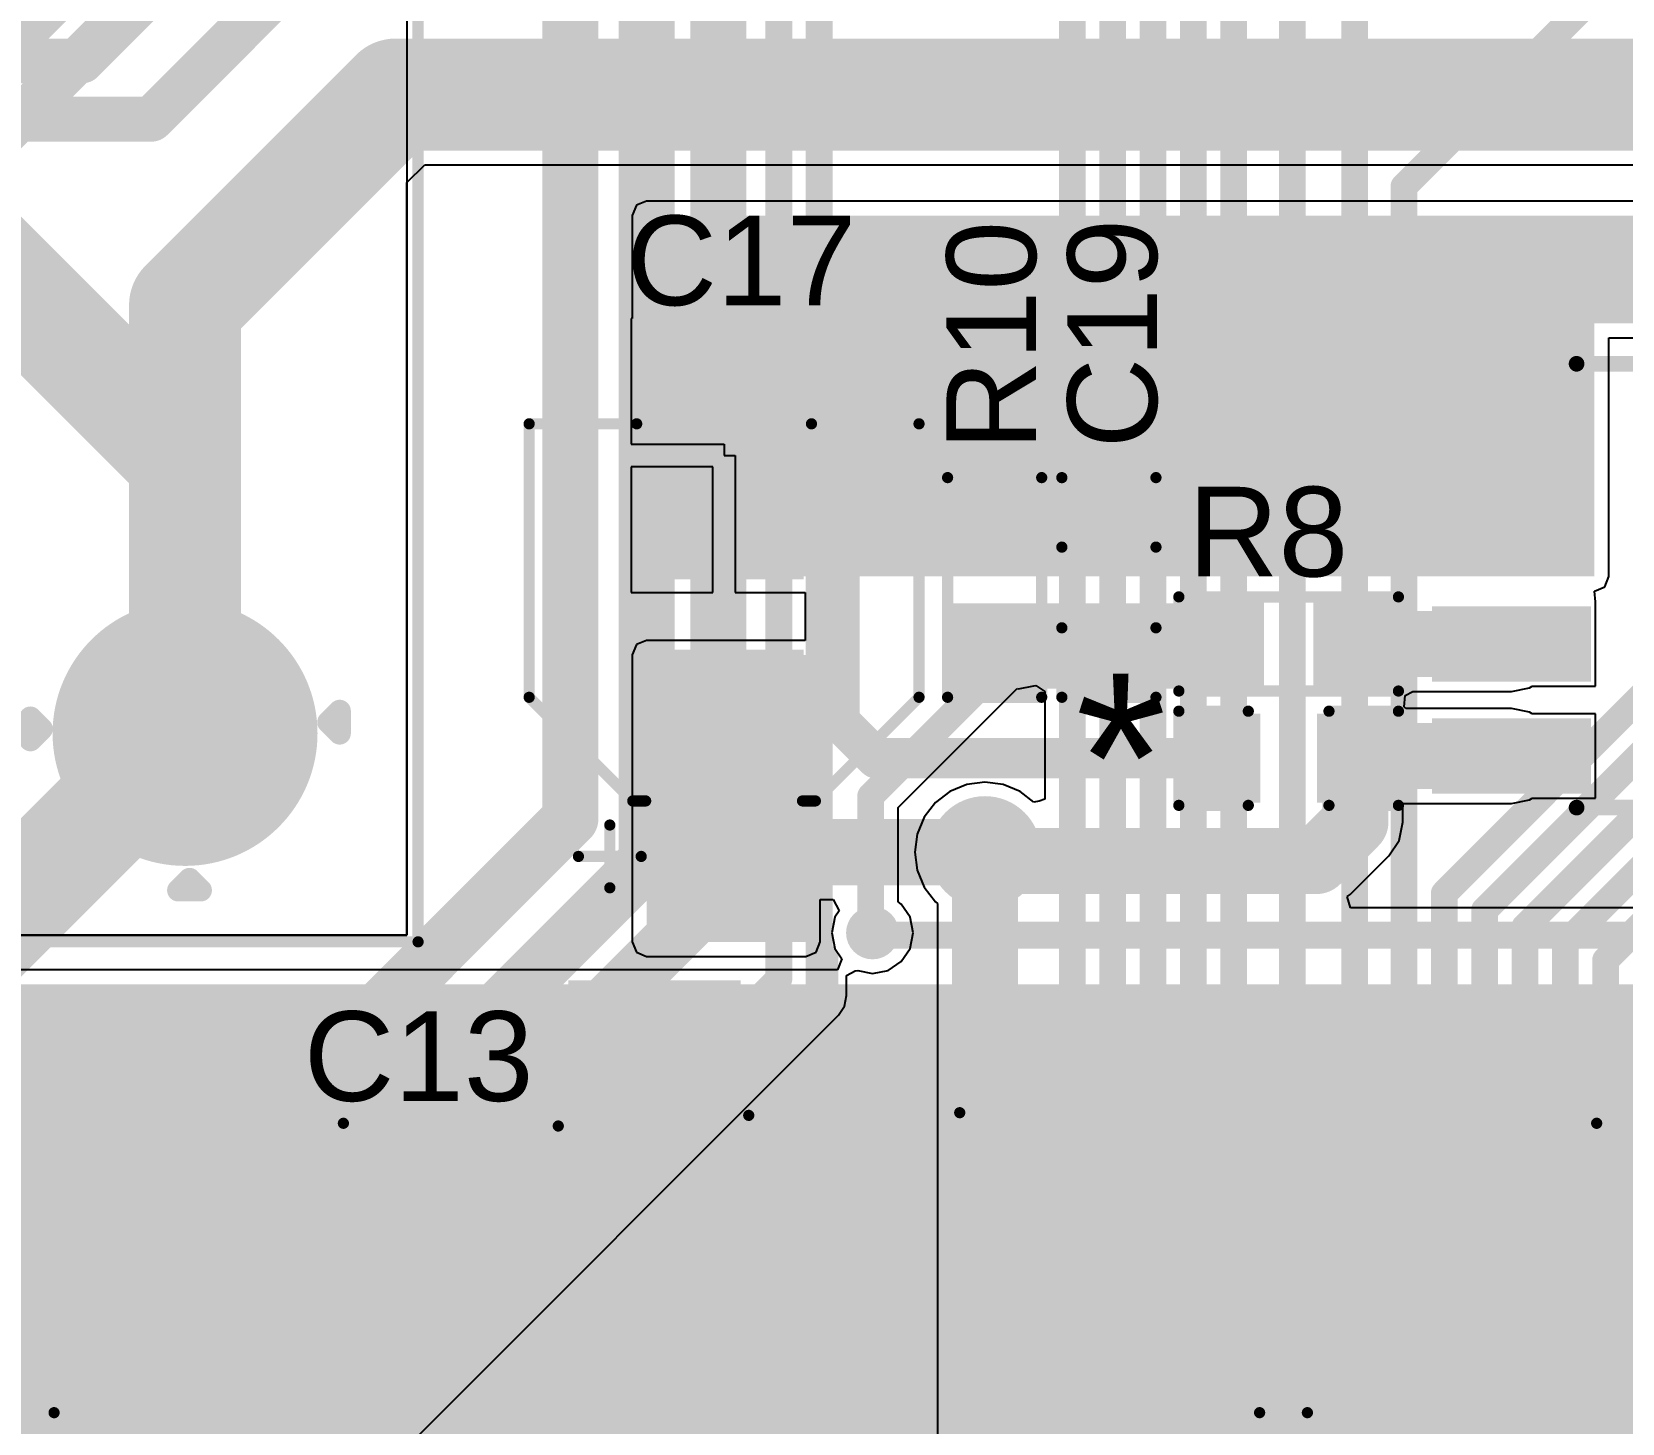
# Model space of a CAD drawing. Header units: millimetres. Extents: x 0 to 214, y 0 to 214.
# Drawn here: x 2.177 to 2.886, y 1.397 to 2.018 of the extents above; entities that cross this region are included whole.
import ezdxf

# ---------------------------------------------------------------- set-up
doc = ezdxf.new("R2010")
doc.units = ezdxf.units.MM
doc.header["$MEASUREMENT"] = 0
for name, color, linetype in [('BottomLayer', 5, 'Continuous'), ('BottomSolder', 6, 'Continuous'), ('MultiLayer', 9, 'Continuous'), ('PadHoleLayer', 156, 'Continuous'), ('TopLayer', 1, 'Continuous'), ('TopOverlay', 2, 'Continuous'), ('TopPaste', 8, 'Continuous'), ('TopSolder', 216, 'Continuous'), ('ViaHoleLayer', 16, 'Continuous')]:
    doc.layers.add(name, color=color, linetype=linetype)
doc.styles.add('Arial', font='', dxfattribs={"height": 0.2})
doc.styles.get('Arial').set_extended_font_data('Arial')

# ---------------------------------------------------------------- blocks, each defined once
blk = doc.blocks.new('RES_0603_19')
at = {"layer": 'TopLayer'}
for points in [[(-0.015, 0.0175), (-0.015, -0.0175), (-0.045, -0.0175), (-0.045, 0.0175)], [(0.045, 0.0175), (0.045, -0.0175), (0.015, -0.0175), (0.015, 0.0175)]]:
    blk.add_hatch(color=1, dxfattribs=at).paths.add_polyline_path(points)
at = {"layer": 'TopPaste'}
for points in [[(-0.015, 0.0175), (-0.015, -0.0175), (-0.045, -0.0175), (-0.045, 0.0175)], [(0.045, 0.0175), (0.045, -0.0175), (0.015, -0.0175), (0.015, 0.0175)]]:
    blk.add_hatch(color=8, dxfattribs=at).paths.add_polyline_path(points)
at = {"layer": 'TopSolder'}
for points in [[(-0.011, 0.0215), (-0.011, -0.0215), (-0.049, -0.0215), (-0.049, 0.0215)], [(0.049, 0.0215), (0.049, -0.0215), (0.011, -0.0215), (0.011, 0.0215)]]:
    blk.add_hatch(color=216, dxfattribs=at).paths.add_polyline_path(points)
at = {"layer": 'TopOverlay', "const_width": 0.005}
for points in [[(0.049, 0.021), (-0.049, 0.021)], [(-0.049, -0.021), (-0.049, 0.021)], [(0.049, -0.021), (0.049, 0.021)], [(0.049, -0.021), (-0.049, -0.021)]]:
    blk.add_lwpolyline(points, dxfattribs=at)
at = {"layer": 'TopOverlay', "const_width": 0.0025}
for points in [[(-0.05025, 0.021, 1), (-0.04775, 0.021, 1)], [(-0.05025, 0.021, 1), (-0.04775, 0.021, 1)], [(0.04775, 0.021, 1), (0.05025, 0.021, 1)], [(0.04775, 0.021, 1), (0.05025, 0.021, 1)], [(-0.05025, -0.021, 1), (-0.04775, -0.021, 1)], [(-0.05025, -0.021, 1), (-0.04775, -0.021, 1)], [(0.04775, -0.021, 1), (0.05025, -0.021, 1)], [(0.04775, -0.021, 1), (0.05025, -0.021, 1)]]:
    blk.add_lwpolyline(points, format="xyb", close=True, dxfattribs=at)
blk = doc.blocks.new('RES_0603_20')
at = {"layer": 'TopLayer'}
for points in [[(-0.015, 0.0175), (-0.015, -0.0175), (-0.045, -0.0175), (-0.045, 0.0175)], [(0.045, 0.0175), (0.045, -0.0175), (0.015, -0.0175), (0.015, 0.0175)]]:
    blk.add_hatch(color=1, dxfattribs=at).paths.add_polyline_path(points)
at = {"layer": 'TopPaste'}
for points in [[(-0.015, 0.0175), (-0.015, -0.0175), (-0.045, -0.0175), (-0.045, 0.0175)], [(0.045, 0.0175), (0.045, -0.0175), (0.015, -0.0175), (0.015, 0.0175)]]:
    blk.add_hatch(color=8, dxfattribs=at).paths.add_polyline_path(points)
at = {"layer": 'TopSolder'}
for points in [[(-0.011, 0.0215), (-0.011, -0.0215), (-0.049, -0.0215), (-0.049, 0.0215)], [(0.049, 0.0215), (0.049, -0.0215), (0.011, -0.0215), (0.011, 0.0215)]]:
    blk.add_hatch(color=216, dxfattribs=at).paths.add_polyline_path(points)
at = {"layer": 'TopOverlay', "const_width": 0.005}
for points in [[(-0.049, 0.021), (0.049, 0.021)], [(-0.049, -0.021), (-0.049, 0.021)], [(0.049, -0.021), (0.049, 0.021)], [(-0.049, -0.021), (0.049, -0.021)]]:
    blk.add_lwpolyline(points, dxfattribs=at)
at = {"layer": 'TopOverlay', "const_width": 0.0025}
for points in [[(-0.05025, 0.021, 1), (-0.04775, 0.021, 1)], [(-0.05025, 0.021, 1), (-0.04775, 0.021, 1)], [(0.04775, 0.021, 1), (0.05025, 0.021, 1)], [(0.04775, 0.021, 1), (0.05025, 0.021, 1)], [(-0.05025, -0.021, 1), (-0.04775, -0.021, 1)], [(-0.05025, -0.021, 1), (-0.04775, -0.021, 1)], [(0.04775, -0.021, 1), (0.05025, -0.021, 1)], [(0.04775, -0.021, 1), (0.05025, -0.021, 1)]]:
    blk.add_lwpolyline(points, format="xyb", close=True, dxfattribs=at)
blk = doc.blocks.new('C__0603_23')
at = {"layer": 'TopLayer'}
for points in [[(-0.015, 0.0175), (-0.015, -0.0175), (-0.045, -0.0175), (-0.045, 0.0175)], [(0.045, 0.0175), (0.045, -0.0175), (0.015, -0.0175), (0.015, 0.0175)]]:
    blk.add_hatch(color=1, dxfattribs=at).paths.add_polyline_path(points)
at = {"layer": 'TopPaste'}
for points in [[(-0.015, 0.0175), (-0.015, -0.0175), (-0.045, -0.0175), (-0.045, 0.0175)], [(0.045, 0.0175), (0.045, -0.0175), (0.015, -0.0175), (0.015, 0.0175)]]:
    blk.add_hatch(color=8, dxfattribs=at).paths.add_polyline_path(points)
at = {"layer": 'TopSolder'}
for points in [[(-0.01264, 0.01986), (-0.01264, -0.01986), (-0.04736, -0.01986), (-0.04736, 0.01986)], [(0.04736, 0.01986), (0.04736, -0.01986), (0.01264, -0.01986), (0.01264, 0.01986)]]:
    blk.add_hatch(color=216, dxfattribs=at).paths.add_polyline_path(points)
at = {"layer": 'TopOverlay', "const_width": 0.005}
for points in [[(-0.049, 0.021), (-0.018, 0.021)], [(-0.049, 0.021), (-0.049, -0.021)], [(0.018, 0.021), (0.049, 0.021)], [(0.049, 0.021), (0.049, -0.021)], [(-0.049, -0.021), (-0.018, -0.021)], [(0.018, -0.021), (0.049, -0.021)]]:
    blk.add_lwpolyline(points, dxfattribs=at)
at = {"layer": 'TopOverlay', "const_width": 0.0025}
for points in [[(-0.05025, 0.021, 1), (-0.04775, 0.021, 1)], [(-0.05025, 0.021, 1), (-0.04775, 0.021, 1)], [(-0.01925, 0.021, 1), (-0.01675, 0.021, 1)], [(0.01675, 0.021, 1), (0.01925, 0.021, 1)], [(0.04775, 0.021, 1), (0.05025, 0.021, 1)], [(0.04775, 0.021, 1), (0.05025, 0.021, 1)], [(-0.05025, -0.021, 1), (-0.04775, -0.021, 1)], [(-0.05025, -0.021, 1), (-0.04775, -0.021, 1)], [(-0.01925, -0.021, 1), (-0.01675, -0.021, 1)], [(0.01675, -0.021, 1), (0.01925, -0.021, 1)], [(0.04775, -0.021, 1), (0.05025, -0.021, 1)], [(0.04775, -0.021, 1), (0.05025, -0.021, 1)]]:
    blk.add_lwpolyline(points, format="xyb", close=True, dxfattribs=at)
blk = doc.blocks.new('C__0603_24')
at = {"layer": 'TopLayer'}
for points in [[(-0.015, 0.0175), (-0.015, -0.0175), (-0.045, -0.0175), (-0.045, 0.0175)], [(0.045, 0.0175), (0.045, -0.0175), (0.015, -0.0175), (0.015, 0.0175)]]:
    blk.add_hatch(color=1, dxfattribs=at).paths.add_polyline_path(points)
at = {"layer": 'TopPaste'}
for points in [[(-0.015, 0.0175), (-0.015, -0.0175), (-0.045, -0.0175), (-0.045, 0.0175)], [(0.045, 0.0175), (0.045, -0.0175), (0.015, -0.0175), (0.015, 0.0175)]]:
    blk.add_hatch(color=8, dxfattribs=at).paths.add_polyline_path(points)
at = {"layer": 'TopSolder'}
for points in [[(-0.01264, 0.01986), (-0.01264, -0.01986), (-0.04736, -0.01986), (-0.04736, 0.01986)], [(0.04736, 0.01986), (0.04736, -0.01986), (0.01264, -0.01986), (0.01264, 0.01986)]]:
    blk.add_hatch(color=216, dxfattribs=at).paths.add_polyline_path(points)
at = {"layer": 'TopOverlay', "const_width": 0.005}
for points in [[(-0.018, 0.021), (-0.049, 0.021)], [(-0.049, 0.021), (-0.049, -0.021)], [(0.049, 0.021), (0.018, 0.021)], [(0.049, 0.021), (0.049, -0.021)], [(-0.018, -0.021), (-0.049, -0.021)], [(0.049, -0.021), (0.018, -0.021)]]:
    blk.add_lwpolyline(points, dxfattribs=at)
at = {"layer": 'TopOverlay', "const_width": 0.0025}
for points in [[(-0.05025, 0.021, 1), (-0.04775, 0.021, 1)], [(-0.05025, 0.021, 1), (-0.04775, 0.021, 1)], [(-0.01925, 0.021, 1), (-0.01675, 0.021, 1)], [(0.01675, 0.021, 1), (0.01925, 0.021, 1)], [(0.04775, 0.021, 1), (0.05025, 0.021, 1)], [(0.04775, 0.021, 1), (0.05025, 0.021, 1)], [(-0.05025, -0.021, 1), (-0.04775, -0.021, 1)], [(-0.05025, -0.021, 1), (-0.04775, -0.021, 1)], [(-0.01925, -0.021, 1), (-0.01675, -0.021, 1)], [(0.01675, -0.021, 1), (0.01925, -0.021, 1)], [(0.04775, -0.021, 1), (0.05025, -0.021, 1)], [(0.04775, -0.021, 1), (0.05025, -0.021, 1)]]:
    blk.add_lwpolyline(points, format="xyb", close=True, dxfattribs=at)
blk = doc.blocks.new('DIP_8_87')
at = {"layer": 'BottomLayer'}
h = blk.add_hatch(color=5, dxfattribs=at)
edge = h.paths.add_edge_path()
edge.add_arc((-0.15, 0.5), 0.05512, 0, 360)
at = {"layer": 'BottomSolder'}
h = blk.add_hatch(color=6, dxfattribs=at)
edge = h.paths.add_edge_path()
edge.add_arc((-0.15, 0.5), 0.05912, 0, 360)
at = {"layer": 'MultiLayer'}
h = blk.add_hatch(color=9, dxfattribs=at)
edge = h.paths.add_edge_path()
edge.add_arc((-0.15, 0.5), 0.05512, 0, 360)
at = {"layer": 'PadHoleLayer'}
h = blk.add_hatch(color=156, dxfattribs=at)
edge = h.paths.add_edge_path()
edge.add_arc((-0.15, 0.5), 0.0315, 0, 360)
at = {"layer": 'TopLayer'}
h = blk.add_hatch(color=1, dxfattribs=at)
edge = h.paths.add_edge_path()
edge.add_arc((-0.15, 0.5), 0.05512, 0, 360)
at = {"layer": 'TopSolder'}
h = blk.add_hatch(color=216, dxfattribs=at)
edge = h.paths.add_edge_path()
edge.add_arc((-0.15, 0.5), 0.05912, 0, 360)
at = {"layer": 'TopOverlay'}
for points, const_width in [([(-0.254, 0.593), (-0.254, -0.553)], 0.005), ([(0.25, 0.593), (-0.254, 0.593)], 0.005), ([(-0.147, 0.57), (-0.157, 0.57)], 0.01), ([(-0.152, 0.565), (-0.157, 0.57)], 0.01), ([(-0.147, 0.57), (-0.152, 0.565)], 0.01), ([(-0.219, 0.5), (-0.219, 0.49)], 0.01), ([(-0.214, 0.495), (-0.219, 0.5)], 0.01), ([(-0.081, 0.503), (-0.086, 0.498)], 0.01), ([(-0.081, 0.503), (-0.081, 0.493)], 0.01), ([(-0.214, 0.495), (-0.219, 0.49)], 0.01), ([(-0.081, 0.493), (-0.086, 0.498)], 0.01), ([(-0.149, 0.437), (-0.154, 0.432)], 0.01), ([(-0.144, 0.432), (-0.149, 0.437)], 0.01), ([(-0.144, 0.432), (-0.154, 0.432)], 0.01)]:
    blk.add_lwpolyline(points, dxfattribs=dict(at, const_width=const_width))
for points, const_width in [([(-0.25525, 0.593, 1), (-0.25275, 0.593, 1)], 0.0025), ([(-0.25525, 0.593, 1), (-0.25275, 0.593, 1)], 0.0025), ([(-0.1595, 0.57, 1), (-0.1545, 0.57, 1)], 0.005), ([(-0.1595, 0.57, 1), (-0.1545, 0.57, 1)], 0.005), ([(-0.1495, 0.57, 1), (-0.1445, 0.57, 1)], 0.005), ([(-0.1495, 0.57, 1), (-0.1445, 0.57, 1)], 0.005), ([(-0.1545, 0.565, 1), (-0.1495, 0.565, 1)], 0.005), ([(-0.1545, 0.565, 1), (-0.1495, 0.565, 1)], 0.005), ([(-0.2215, 0.5, 1), (-0.2165, 0.5, 1)], 0.005), ([(-0.2215, 0.5, 1), (-0.2165, 0.5, 1)], 0.005), ([(-0.0835, 0.503, 1), (-0.0785, 0.503, 1)], 0.005), ([(-0.0835, 0.503, 1), (-0.0785, 0.503, 1)], 0.005), ([(-0.2165, 0.495, 1), (-0.2115, 0.495, 1)], 0.005), ([(-0.2165, 0.495, 1), (-0.2115, 0.495, 1)], 0.005), ([(-0.0885, 0.498, 1), (-0.0835, 0.498, 1)], 0.005), ([(-0.0885, 0.498, 1), (-0.0835, 0.498, 1)], 0.005), ([(-0.0835, 0.493, 1), (-0.0785, 0.493, 1)], 0.005), ([(-0.0835, 0.493, 1), (-0.0785, 0.493, 1)], 0.005), ([(-0.2215, 0.49, 1), (-0.2165, 0.49, 1)], 0.005), ([(-0.2215, 0.49, 1), (-0.2165, 0.49, 1)], 0.005), ([(-0.1515, 0.437, 1), (-0.1465, 0.437, 1)], 0.005), ([(-0.1515, 0.437, 1), (-0.1465, 0.437, 1)], 0.005), ([(-0.1565, 0.432, 1), (-0.1515, 0.432, 1)], 0.005), ([(-0.1565, 0.432, 1), (-0.1515, 0.432, 1)], 0.005), ([(-0.1465, 0.432, 1), (-0.1415, 0.432, 1)], 0.005), ([(-0.1465, 0.432, 1), (-0.1415, 0.432, 1)], 0.005)]:
    blk.add_lwpolyline(points, format="xyb", close=True, dxfattribs=dict(at, const_width=const_width))
blk = doc.blocks.new('SOIC_8_265')
at = {"layer": 'TopLayer'}
for points in [[(-0.0735, 0.0622), (-0.1365, 0.0622), (-0.1365, 0.0878), (-0.0735, 0.0878)], [(0.13909, 0.0622), (0.0761, 0.0622), (0.0761, 0.0878), (0.13909, 0.0878)], [(-0.0735, 0.0122), (-0.1365, 0.0122), (-0.1365, 0.0378), (-0.0735, 0.0378)], [(0.13909, 0.0122), (0.0761, 0.0122), (0.0761, 0.0378), (0.13909, 0.0378)], [(-0.0735, -0.0378), (-0.1365, -0.0378), (-0.1365, -0.0122), (-0.0735, -0.0122)], [(0.13909, -0.0378), (0.0761, -0.0378), (0.0761, -0.0122), (0.13909, -0.0122)], [(-0.0735, -0.0878), (-0.1365, -0.0878), (-0.1365, -0.0622), (-0.0735, -0.0622)], [(0.13909, -0.0878), (0.0761, -0.0878), (0.0761, -0.0622), (0.13909, -0.0622)]]:
    blk.add_hatch(color=1, dxfattribs=at).paths.add_polyline_path(points)
at = {"layer": 'TopPaste'}
for points in [[(-0.0735, 0.0622), (-0.1365, 0.0622), (-0.1365, 0.0878), (-0.0735, 0.0878)], [(0.13909, 0.0622), (0.0761, 0.0622), (0.0761, 0.0878), (0.13909, 0.0878)], [(-0.0735, 0.0122), (-0.1365, 0.0122), (-0.1365, 0.0378), (-0.0735, 0.0378)], [(0.13909, 0.0122), (0.0761, 0.0122), (0.0761, 0.0378), (0.13909, 0.0378)], [(-0.0735, -0.0378), (-0.1365, -0.0378), (-0.1365, -0.0122), (-0.0735, -0.0122)], [(0.13909, -0.0378), (0.0761, -0.0378), (0.0761, -0.0122), (0.13909, -0.0122)], [(-0.0735, -0.0878), (-0.1365, -0.0878), (-0.1365, -0.0622), (-0.0735, -0.0622)], [(0.13909, -0.0878), (0.0761, -0.0878), (0.0761, -0.0622), (0.13909, -0.0622)]]:
    blk.add_hatch(color=8, dxfattribs=at).paths.add_polyline_path(points)
at = {"layer": 'TopSolder'}
for points in [[(-0.0695, 0.0582), (-0.1405, 0.0582), (-0.1405, 0.0918), (-0.0695, 0.0918)], [(0.14309, 0.0582), (0.0721, 0.0582), (0.0721, 0.0918), (0.14309, 0.0918)], [(-0.0695, 0.0082), (-0.1405, 0.0082), (-0.1405, 0.0418), (-0.0695, 0.0418)], [(0.14309, 0.0082), (0.0721, 0.0082), (0.0721, 0.0418), (0.14309, 0.0418)], [(-0.0695, -0.0418), (-0.1405, -0.0418), (-0.1405, -0.0082), (-0.0695, -0.0082)], [(0.14309, -0.0418), (0.0721, -0.0418), (0.0721, -0.0082), (0.14309, -0.0082)], [(-0.0695, -0.0918), (-0.1405, -0.0918), (-0.1405, -0.0582), (-0.0695, -0.0582)], [(0.14309, -0.0918), (0.0721, -0.0918), (0.0721, -0.0582), (0.14309, -0.0582)]]:
    blk.add_hatch(color=216, dxfattribs=at).paths.add_polyline_path(points)
at = {"layer": 'TopOverlay'}
for points, const_width in [([(-0.12253, 0.101, 1), (-0.13147, 0.101, 1)], 0.007), ([(-0.13322, 0.101, 1), (-0.12972, 0.101, 1)], 0.0035), ([(-0.12428, 0.101, 1), (-0.12078, 0.101, 1)], 0.0035), ([(-0.08025, 0.098, 1), (-0.07675, 0.098, 1)], 0.0035), ([(0.07675, 0.098, 1), (0.08025, 0.098, 1)], 0.0035), ([(-0.08025, -0.1, 1), (-0.07675, -0.1, 1)], 0.0035), ([(0.07675, -0.1, 1), (0.08025, -0.1, 1)], 0.0035)]:
    blk.add_lwpolyline(points, format="xyb", close=True, dxfattribs=dict(at, const_width=const_width))
at = {"layer": 'TopOverlay', "const_width": 0.007}
for points in [[(0.0785, 0.098), (-0.0785, 0.098)], [(0.0785, -0.1), (-0.0785, -0.1)]]:
    blk.add_lwpolyline(points, dxfattribs=at)
blk = doc.blocks.new('RVT1E100M0405__359')
at = {"layer": 'TopLayer'}
for points in [[(-0.12205, 0.0315), (-0.01969, 0.0315), (-0.01969, -0.0315), (-0.12205, -0.0315)], [(0.01969, 0.0315), (0.12205, 0.0315), (0.12205, -0.0315), (0.01969, -0.0315)]]:
    blk.add_hatch(color=1, dxfattribs=at).paths.add_polyline_path(points)
at = {"layer": 'TopPaste'}
for points in [[(-0.12205, 0.0315), (-0.01969, 0.0315), (-0.01969, -0.0315), (-0.12205, -0.0315)], [(0.01969, 0.0315), (0.12205, 0.0315), (0.12205, -0.0315), (0.01969, -0.0315)]]:
    blk.add_hatch(color=8, dxfattribs=at).paths.add_polyline_path(points)
at = {"layer": 'TopSolder'}
for points in [[(-0.12605, 0.0355), (-0.01569, 0.0355), (-0.01569, -0.0355), (-0.12605, -0.0355)], [(0.01569, 0.0355), (0.12605, 0.0355), (0.12605, -0.0355), (0.01569, -0.0355)]]:
    blk.add_hatch(color=216, dxfattribs=at).paths.add_polyline_path(points)
at = {"layer": 'TopOverlay', "const_width": 0.005}
for points in [[(-0.037, 0.087), (-0.08325, 0.04075)], [(-0.037, 0.087), (0.085, 0.087)], [(0.085, 0.087), (0.085, 0.039)], [(-0.108, 0.065), (-0.108, 0.037)], [(-0.122, 0.051), (-0.094, 0.051)], [(-0.08325, 0.04075), (-0.08325, 0.035)], [(-0.08325, -0.035), (-0.08325, -0.04075)], [(-0.08325, -0.04075), (-0.037, -0.087)], [(0.085, -0.039), (0.085, -0.087)], [(-0.037, -0.087), (0.085, -0.087)]]:
    blk.add_lwpolyline(points, dxfattribs=at)
at = {"layer": 'TopOverlay', "const_width": 0.0025}
for points in [[(-0.03825, 0.087, 1), (-0.03575, 0.087, 1)], [(-0.03825, 0.087, 1), (-0.03575, 0.087, 1)], [(0.08375, 0.087, 1), (0.08625, 0.087, 1)], [(0.08375, 0.087, 1), (0.08625, 0.087, 1)], [(-0.10925, 0.065, 1), (-0.10675, 0.065, 1)], [(-0.12325, 0.051, 1), (-0.12075, 0.051, 1)], [(-0.09525, 0.051, 1), (-0.09275, 0.051, 1)], [(-0.0845, 0.04075, 1), (-0.082, 0.04075, 1)], [(-0.0845, 0.04075, 1), (-0.082, 0.04075, 1)], [(-0.10925, 0.037, 1), (-0.10675, 0.037, 1)], [(-0.0845, 0.035, 1), (-0.082, 0.035, 1)], [(0.08375, 0.039, 1), (0.08625, 0.039, 1)], [(-0.0845, -0.035, 1), (-0.082, -0.035, 1)], [(-0.0845, -0.04075, 1), (-0.082, -0.04075, 1)], [(-0.0845, -0.04075, 1), (-0.082, -0.04075, 1)], [(0.08375, -0.039, 1), (0.08625, -0.039, 1)], [(-0.03825, -0.087, 1), (-0.03575, -0.087, 1)], [(-0.03825, -0.087, 1), (-0.03575, -0.087, 1)], [(0.08375, -0.087, 1), (0.08625, -0.087, 1)], [(0.08375, -0.087, 1), (0.08625, -0.087, 1)]]:
    blk.add_lwpolyline(points, format="xyb", close=True, dxfattribs=at)
blk = doc.blocks.new('VT1H471MI135000CE0_360')
at = {"layer": 'TopLayer'}
for points in [[(-0.32461, 0.03445), (-0.08051, 0.03445), (-0.08051, -0.03445), (-0.32461, -0.03445)], [(0.08051, 0.03445), (0.32461, 0.03445), (0.32461, -0.03445), (0.08051, -0.03445)]]:
    blk.add_hatch(color=1, dxfattribs=at).paths.add_polyline_path(points)
at = {"layer": 'TopPaste'}
for points in [[(-0.32461, 0.03445), (-0.08051, 0.03445), (-0.08051, -0.03445), (-0.32461, -0.03445)], [(0.08051, 0.03445), (0.32461, 0.03445), (0.32461, -0.03445), (0.08051, -0.03445)]]:
    blk.add_hatch(color=8, dxfattribs=at).paths.add_polyline_path(points)
at = {"layer": 'TopSolder'}
for points in [[(-0.32861, 0.03845), (-0.07651, 0.03845), (-0.07651, -0.03845), (-0.32861, -0.03845)], [(0.07651, 0.03845), (0.32861, 0.03845), (0.32861, -0.03845), (0.07651, -0.03845)]]:
    blk.add_hatch(color=216, dxfattribs=at).paths.add_polyline_path(points)
at = {"layer": 'TopOverlay'}
for points, const_width in [([(-0.26961, 0.13617), (-0.13578, 0.27)], 0.005), ([(0.269, 0.27), (-0.13578, 0.27)], 0.005), ([(0.269, 0.043), (0.269, 0.27)], 0.005), ([(-0.26842, 0.042), (-0.26961, 0.13617)], 0.005), ([(-0.30956, 0.048), (-0.30956, 0.108)], 0.01), ([(-0.27956, 0.077), (-0.33956, 0.077)], 0.01), ([(0.34422, 0.057), (0.28422, 0.057)], 0.01), ([(-0.26488, -0.1389), (-0.26367, -0.04299)], 0.005), ([(0.26758, -0.268), (0.26758, -0.042)], 0.005), ([(-0.13578, -0.268), (-0.26488, -0.1389)], 0.005), ([(0.26758, -0.268), (-0.13578, -0.268)], 0.005)]:
    blk.add_lwpolyline(points, dxfattribs=dict(at, const_width=const_width))
for points, const_width in [([(-0.13703, 0.27, 1), (-0.13453, 0.27, 1)], 0.0025), ([(-0.13703, 0.27, 1), (-0.13453, 0.27, 1)], 0.0025), ([(0.26775, 0.27, 1), (0.27025, 0.27, 1)], 0.0025), ([(0.26775, 0.27, 1), (0.27025, 0.27, 1)], 0.0025), ([(-0.27086, 0.13617, 1), (-0.26836, 0.13617, 1)], 0.0025), ([(-0.27086, 0.13617, 1), (-0.26836, 0.13617, 1)], 0.0025), ([(-0.31206, 0.108, 1), (-0.30706, 0.108, 1)], 0.005), ([(-0.34206, 0.077, 1), (-0.33706, 0.077, 1)], 0.005), ([(-0.28206, 0.077, 1), (-0.27706, 0.077, 1)], 0.005), ([(0.28172, 0.057, 1), (0.28672, 0.057, 1)], 0.005), ([(0.34172, 0.057, 1), (0.34672, 0.057, 1)], 0.005), ([(-0.31206, 0.048, 1), (-0.30706, 0.048, 1)], 0.005), ([(-0.26967, 0.042, 1), (-0.26717, 0.042, 1)], 0.0025), ([(0.26775, 0.043, 1), (0.27025, 0.043, 1)], 0.0025), ([(-0.26492, -0.04299, 1), (-0.26242, -0.04299, 1)], 0.0025), ([(0.26633, -0.042, 1), (0.26883, -0.042, 1)], 0.0025), ([(-0.26613, -0.1389, 1), (-0.26363, -0.1389, 1)], 0.0025), ([(-0.26613, -0.1389, 1), (-0.26363, -0.1389, 1)], 0.0025), ([(-0.13703, -0.268, 1), (-0.13453, -0.268, 1)], 0.0025), ([(-0.13703, -0.268, 1), (-0.13453, -0.268, 1)], 0.0025), ([(0.26633, -0.268, 1), (0.26883, -0.268, 1)], 0.0025), ([(0.26633, -0.268, 1), (0.26883, -0.268, 1)], 0.0025)]:
    blk.add_lwpolyline(points, format="xyb", close=True, dxfattribs=dict(at, const_width=const_width))
blk = doc.blocks.new('VT1H471MI135000CE0_362')
at = {"layer": 'TopLayer'}
for points in [[(-0.32461, 0.03445), (-0.08051, 0.03445), (-0.08051, -0.03445), (-0.32461, -0.03445)], [(0.08051, 0.03445), (0.32461, 0.03445), (0.32461, -0.03445), (0.08051, -0.03445)]]:
    blk.add_hatch(color=1, dxfattribs=at).paths.add_polyline_path(points)
at = {"layer": 'TopPaste'}
for points in [[(-0.32461, 0.03445), (-0.08051, 0.03445), (-0.08051, -0.03445), (-0.32461, -0.03445)], [(0.08051, 0.03445), (0.32461, 0.03445), (0.32461, -0.03445), (0.08051, -0.03445)]]:
    blk.add_hatch(color=8, dxfattribs=at).paths.add_polyline_path(points)
at = {"layer": 'TopSolder'}
for points in [[(-0.32861, 0.03845), (-0.07651, 0.03845), (-0.07651, -0.03845), (-0.32861, -0.03845)], [(0.07651, 0.03845), (0.32861, 0.03845), (0.32861, -0.03845), (0.07651, -0.03845)]]:
    blk.add_hatch(color=216, dxfattribs=at).paths.add_polyline_path(points)
at = {"layer": 'TopOverlay'}
for points, const_width in [([(-0.26961, 0.13617), (-0.13578, 0.27)], 0.005), ([(0.269, 0.27), (-0.13578, 0.27)], 0.005), ([(0.269, 0.043), (0.269, 0.27)], 0.005), ([(-0.26842, 0.042), (-0.26961, 0.13617)], 0.005), ([(-0.30956, 0.048), (-0.30956, 0.108)], 0.01), ([(-0.27956, 0.077), (-0.33956, 0.077)], 0.01), ([(0.34422, 0.057), (0.28422, 0.057)], 0.01), ([(-0.26488, -0.1389), (-0.26367, -0.04299)], 0.005), ([(0.26758, -0.268), (0.26758, -0.042)], 0.005), ([(-0.13578, -0.268), (-0.26488, -0.1389)], 0.005), ([(0.26758, -0.268), (-0.13578, -0.268)], 0.005)]:
    blk.add_lwpolyline(points, dxfattribs=dict(at, const_width=const_width))
for points, const_width in [([(-0.13703, 0.27, 1), (-0.13453, 0.27, 1)], 0.0025), ([(-0.13703, 0.27, 1), (-0.13453, 0.27, 1)], 0.0025), ([(0.26775, 0.27, 1), (0.27025, 0.27, 1)], 0.0025), ([(0.26775, 0.27, 1), (0.27025, 0.27, 1)], 0.0025), ([(-0.27086, 0.13617, 1), (-0.26836, 0.13617, 1)], 0.0025), ([(-0.27086, 0.13617, 1), (-0.26836, 0.13617, 1)], 0.0025), ([(-0.31206, 0.108, 1), (-0.30706, 0.108, 1)], 0.005), ([(-0.34206, 0.077, 1), (-0.33706, 0.077, 1)], 0.005), ([(-0.28206, 0.077, 1), (-0.27706, 0.077, 1)], 0.005), ([(0.28172, 0.057, 1), (0.28672, 0.057, 1)], 0.005), ([(0.34172, 0.057, 1), (0.34672, 0.057, 1)], 0.005), ([(-0.31206, 0.048, 1), (-0.30706, 0.048, 1)], 0.005), ([(-0.26967, 0.042, 1), (-0.26717, 0.042, 1)], 0.0025), ([(0.26775, 0.043, 1), (0.27025, 0.043, 1)], 0.0025), ([(-0.26492, -0.04299, 1), (-0.26242, -0.04299, 1)], 0.0025), ([(0.26633, -0.042, 1), (0.26883, -0.042, 1)], 0.0025), ([(-0.26613, -0.1389, 1), (-0.26363, -0.1389, 1)], 0.0025), ([(-0.26613, -0.1389, 1), (-0.26363, -0.1389, 1)], 0.0025), ([(-0.13703, -0.268, 1), (-0.13453, -0.268, 1)], 0.0025), ([(-0.13703, -0.268, 1), (-0.13453, -0.268, 1)], 0.0025), ([(0.26633, -0.268, 1), (0.26883, -0.268, 1)], 0.0025), ([(0.26633, -0.268, 1), (0.26883, -0.268, 1)], 0.0025)]:
    blk.add_lwpolyline(points, format="xyb", close=True, dxfattribs=dict(at, const_width=const_width))

msp = doc.modelspace()

# ---------------------------------------------------------------- hatches: boundary and pattern name
at = {"layer": 'BottomLayer'}
h = msp.add_hatch(color=5, dxfattribs=at)
edge = h.paths.add_edge_path()
edge.add_arc((2.617, 1.743), 0.01181, 0, 360)
h = msp.add_hatch(color=5, dxfattribs=at)
edge = h.paths.add_edge_path()
edge.add_arc((2.602, 1.652), 0.025, 0, 360)
h = msp.add_hatch(color=5, dxfattribs=at)
edge = h.paths.add_edge_path()
edge.add_arc((2.55181, 1.616), 0.01181, 0, 360)
at = {"layer": 'BottomSolder'}
h = msp.add_hatch(color=6, dxfattribs=at)
edge = h.paths.add_edge_path()
edge.add_arc((2.617, 1.743), 0.00591, 0, 360)
h = msp.add_hatch(color=6, dxfattribs=at)
edge = h.paths.add_edge_path()
edge.add_arc((2.602, 1.652), 0.014, 0, 360)
h = msp.add_hatch(color=6, dxfattribs=at)
edge = h.paths.add_edge_path()
edge.add_arc((2.55181, 1.616), 0.00591, 0, 360)
at = {"layer": 'TopLayer'}
for points in [[(2.451, 1.775), (2.874, 1.775), (2.874, 1.936), (2.451, 1.936)], [(2.86, 1.888), (3.329, 1.888), (3.329, 1.936), (2.86, 1.936)], [(2.586, 1.725), (2.724, 1.725), (2.724, 1.763), (2.586, 1.763)], [(2.451, 1.612), (2.522, 1.612), (2.522, 1.74), (2.451, 1.74)], [(1.838, 1.322), (2.955, 1.322), (2.955, 1.593), (1.838, 1.593)]]:
    msp.add_hatch(color=1, dxfattribs=at).paths.add_polyline_path(points)
h = msp.add_hatch(color=1, dxfattribs=at)
edge = h.paths.add_edge_path()
edge.add_arc((2.617, 1.743), 0.01181, 0, 360)
h = msp.add_hatch(color=1, dxfattribs=at)
edge = h.paths.add_edge_path()
edge.add_arc((2.602, 1.652), 0.025, 0, 360)
h = msp.add_hatch(color=1, dxfattribs=at)
edge = h.paths.add_edge_path()
edge.add_arc((2.55181, 1.616), 0.01181, 0, 360)
at = {"layer": 'TopSolder'}
h = msp.add_hatch(color=216, dxfattribs=at)
edge = h.paths.add_edge_path()
edge.add_arc((2.617, 1.743), 0.00591, 0, 360)
h = msp.add_hatch(color=216, dxfattribs=at)
edge = h.paths.add_edge_path()
edge.add_arc((2.602, 1.652), 0.014, 0, 360)
h = msp.add_hatch(color=216, dxfattribs=at)
edge = h.paths.add_edge_path()
edge.add_arc((2.55181, 1.616), 0.00591, 0, 360)
at = {"layer": 'ViaHoleLayer'}
h = msp.add_hatch(color=16, dxfattribs=at)
edge = h.paths.add_edge_path()
edge.add_arc((2.617, 1.743), 0.00591, 0, 360)
h = msp.add_hatch(color=16, dxfattribs=at)
edge = h.paths.add_edge_path()
edge.add_arc((2.602, 1.652), 0.014, 0, 360)
h = msp.add_hatch(color=16, dxfattribs=at)
edge = h.paths.add_edge_path()
edge.add_arc((2.55181, 1.616), 0.00591, 0, 360)

# ---------------------------------------------------------------- linework, layer by layer
at = {"layer": 'BottomLayer'}
for p, q in [((2.344, 2.764), (2.344, 1.615)), ((2.56324, 1.67193), (2.61629, 1.72498)), ((2.61629, 1.72498), (2.617, 1.72484)), ((2.617, 1.72484), (2.62376, 1.72619)), ((2.62376, 1.72619), (2.62466, 1.72629)), ((2.62466, 1.72629), (2.62876, 1.72362)), ((2.62876, 1.72362), (2.62876, 1.67569)), ((2.59391, 1.6822), (2.58637, 1.67908)), ((2.602, 1.68327), (2.59391, 1.6822)), ((2.61009, 1.6822), (2.602, 1.68327)), ((2.61763, 1.67908), (2.61009, 1.6822)), ((2.58637, 1.67908), (2.57989, 1.67411)), ((2.62376, 1.67437), (2.61763, 1.67908)), ((2.62876, 1.67569), (2.62619, 1.67482)), ((2.56324, 1.62979), (2.56324, 1.67193)), ((2.57989, 1.67411), (2.57492, 1.66763)), ((2.62619, 1.67482), (2.62376, 1.67437)), ((2.57492, 1.66763), (2.5718, 1.66009)), ((2.5718, 1.66009), (2.57073, 1.652)), ((2.57073, 1.652), (2.5718, 1.64391)), ((2.5718, 1.64391), (2.57492, 1.63637)), ((2.57492, 1.63637), (2.57989, 1.62989)), ((2.56465, 1.62884), (2.56324, 1.62979)), ((2.56859, 1.62295), (2.56465, 1.62884)), ((2.57989, 1.62989), (2.58083, 1.62917)), ((2.58083, 1.62917), (2.58083, 0.88414)), ((2.56997, 1.616), (2.56859, 1.62295)), ((2.344, 1.615), (0.792, 1.615)), ((2.56859, 1.60905), (2.56997, 1.616)), ((2.56465, 1.60316), (2.56859, 1.60905)), ((2.54024, 1.59701), (2.54409, 1.59907)), ((2.54024, 1.588), (2.54024, 1.59701)), ((2.54409, 1.59907), (2.54524, 1.59915)), ((2.54524, 1.59915), (2.55181, 1.59784)), ((2.55181, 1.59784), (2.55876, 1.59922)), ((2.55876, 1.59922), (2.56465, 1.60316)), ((2.53665, 1.57935), (2.5393, 1.58332)), ((2.5393, 1.58332), (2.54024, 1.588)), ((2.26165, 1.30435), (2.53665, 1.57935))]:
    msp.add_line(p, q, dxfattribs=at)
for points, const_width in [([(2.417, 1.667), (2.417, 2.681)], 0.025), ([(2.451, 1.64796), (2.451, 2.514)], 0.025), ([(2.483, 1.634), (2.483, 2.482)], 0.025), ([(2.51, 1.59546), (2.51, 2.432)], 0.012), ([(2.199, 2.005), (2.3885, 2.1945)], 0.02), ([(2.641, 0.53703), (2.641, 2.192)], 0.012), ([(2.659, 0.52703), (2.659, 2.181)], 0.012), ([(2.677, 0.51803), (2.677, 2.169)], 0.012), ([(2.695, 0.50916), (2.695, 2.156)], 0.012), ([(2.23, 1.979), (2.36, 2.109)], 0.02), ([(2.713, 0.50029), (2.713, 2.07)], 0.012), ([(2.767, 2.072), (2.767, 0.50055)], 0.012), ([(2.528, 1.588), (2.528, 2.0605)], 0.012), ([(2.73916, 1.28056), (2.73916, 2.039)], 0.012), ([(2.789, 1.949), (2.87781, 2.03781)], 0.012), ([(0.83223, 2.005), (2.199, 2.005)], 0.02), ([(2.807, 1.63363), (3.18237, 2.009)], 0.012), ([(0.843, 1.979), (2.23, 1.979)], 0.02), ([(2.825, 1.62618), (3.18182, 1.983)], 0.012), ([(2.134, 1.938), (2.245, 1.827)], 0.05), ([(2.134, 1.943), (2.2215, 1.8555)], 0.04), ([(2.843, 1.61872), (3.17828, 1.954)], 0.012), ([(2.789, 0.49568), (2.789, 1.949)], 0.012), ([(2.861, 1.61127), (3.17273, 1.923)], 0.012), ([(2.879, 1.60381), (3.17519, 1.9)], 0.012), ([(2.245, 1.705), (2.245, 1.827)], 0.05), ([(2.551, 1.677), (2.617, 1.743)], 0.012), ([(2.139, 1.599), (2.245, 1.705)], 0.05), ([(2.551, 1.61681), (2.551, 1.677)], 0.012), ([(2.1945, 1.4445), (2.417, 1.667)], 0.025), ([(2.602, 0.62271), (2.602, 1.652)], 0.02953), ([(2.21654, 1.4135), (2.451, 1.64796)], 0.025), ([(2.23, 1.381), (2.483, 1.634)], 0.025), ([(2.807, 0.48681), (2.807, 1.63363)], 0.012), ([(2.825, 0.47936), (2.825, 1.62618)], 0.012), ([(2.551, 1.61681), (2.55181, 1.616)], 0.012), ([(2.843, 0.4719), (2.843, 1.61872)], 0.012), ([(2.861, 0.46444), (2.861, 1.61127)], 0.012), ([(2.879, 0.396), (2.879, 1.60381)], 0.012), ([(2.24654, 1.332), (2.51, 1.59546)], 0.012), ([(2.253, 1.313), (2.528, 1.588)], 0.012), ([(1.4077, 1.4445), (2.1945, 1.4445)], 0.025), ([(1.42054, 1.4135), (2.21654, 1.4135)], 0.025)]:
    msp.add_lwpolyline(points, dxfattribs=dict(at, const_width=const_width))
for points, const_width in [([(2.194, 2.005, 1), (2.204, 2.005, 1)], 0.01), ([(2.194, 2.005, 1), (2.204, 2.005, 1)], 0.01), ([(2.225, 1.979, 1), (2.235, 1.979, 1)], 0.01), ([(2.225, 1.979, 1), (2.235, 1.979, 1)], 0.01), ([(2.786, 1.949, 1), (2.792, 1.949, 1)], 0.006), ([(2.786, 1.949, 1), (2.792, 1.949, 1)], 0.006), ([(2.2115, 1.8555, 1), (2.2315, 1.8555, 1)], 0.02), ([(2.2325, 1.827, 1), (2.2575, 1.827, 1)], 0.025), ([(2.2325, 1.827, 1), (2.2575, 1.827, 1)], 0.025), ([(2.614, 1.743, 1), (2.62, 1.743, 1)], 0.006), ([(2.2325, 1.705, 1), (2.2575, 1.705, 1)], 0.025), ([(2.2325, 1.705, 1), (2.2575, 1.705, 1)], 0.025), ([(2.548, 1.677, 1), (2.554, 1.677, 1)], 0.006), ([(2.548, 1.677, 1), (2.554, 1.677, 1)], 0.006), ([(2.41075, 1.667, 1), (2.42325, 1.667, 1)], 0.0125), ([(2.41075, 1.667, 1), (2.42325, 1.667, 1)], 0.0125), ([(2.59462, 1.652, 1), (2.60938, 1.652, 1)], 0.01476), ([(2.44475, 1.64796, 1), (2.45725, 1.64796, 1)], 0.0125), ([(2.44475, 1.64796, 1), (2.45725, 1.64796, 1)], 0.0125), ([(2.47675, 1.634, 1), (2.48925, 1.634, 1)], 0.0125), ([(2.47675, 1.634, 1), (2.48925, 1.634, 1)], 0.0125), ([(2.804, 1.63363, 1), (2.81, 1.63363, 1)], 0.006), ([(2.804, 1.63363, 1), (2.81, 1.63363, 1)], 0.006), ([(2.822, 1.62618, 1), (2.828, 1.62618, 1)], 0.006), ([(2.822, 1.62618, 1), (2.828, 1.62618, 1)], 0.006), ([(2.548, 1.61681, 1), (2.554, 1.61681, 1)], 0.006), ([(2.548, 1.61681, 1), (2.554, 1.61681, 1)], 0.006), ([(2.54881, 1.616, 1), (2.55481, 1.616, 1)], 0.006), ([(2.84, 1.61872, 1), (2.846, 1.61872, 1)], 0.006), ([(2.84, 1.61872, 1), (2.846, 1.61872, 1)], 0.006), ([(2.858, 1.61127, 1), (2.864, 1.61127, 1)], 0.006), ([(2.858, 1.61127, 1), (2.864, 1.61127, 1)], 0.006), ([(2.876, 1.60381, 1), (2.882, 1.60381, 1)], 0.006), ([(2.876, 1.60381, 1), (2.882, 1.60381, 1)], 0.006), ([(2.507, 1.59546, 1), (2.513, 1.59546, 1)], 0.006), ([(2.507, 1.59546, 1), (2.513, 1.59546, 1)], 0.006), ([(2.525, 1.588, 1), (2.531, 1.588, 1)], 0.006), ([(2.525, 1.588, 1), (2.531, 1.588, 1)], 0.006), ([(2.18825, 1.4445, 1), (2.20075, 1.4445, 1)], 0.0125), ([(2.18825, 1.4445, 1), (2.20075, 1.4445, 1)], 0.0125), ([(2.21029, 1.4135, 1), (2.22279, 1.4135, 1)], 0.0125), ([(2.21029, 1.4135, 1), (2.22279, 1.4135, 1)], 0.0125)]:
    msp.add_lwpolyline(points, format="xyb", close=True, dxfattribs=dict(at, const_width=const_width))
at = {"layer": 'TopLayer'}
for p, q in [((2.344, 2.764), (2.344, 1.615)), ((2.344, 1.95078), (2.35195, 1.95873)), ((2.35195, 1.95873), (2.92287, 1.95873)), ((2.344, 1.615), (2.344, 1.95078)), ((2.44641, 1.94059), (2.44451, 1.936)), ((2.451, 1.94249), (2.44641, 1.94059)), ((3.329, 1.94249), (2.451, 1.94249)), ((2.44451, 1.936), (2.44451, 1.89016)), ((2.44451, 1.89016), (2.44408, 1.89016)), ((2.44408, 1.89016), (2.44408, 1.83398)), ((2.88049, 1.775), (2.88049, 1.88151)), ((2.88049, 1.88151), (2.89316, 1.88151)), ((2.44408, 1.83398), (2.48557, 1.83398)), ((2.48557, 1.83398), (2.48557, 1.82898)), ((2.48557, 1.82898), (2.49057, 1.82898)), ((2.49057, 1.82898), (2.49057, 1.7678)), ((2.48057, 1.82398), (2.44408, 1.82398)), ((2.44408, 1.82398), (2.44408, 1.7678)), ((2.48057, 1.7678), (2.48057, 1.82398)), ((2.87859, 1.77041), (2.88049, 1.775)), ((2.44408, 1.7678), (2.48057, 1.7678)), ((2.49057, 1.7678), (2.52171, 1.7678)), ((2.52171, 1.7678), (2.52171, 1.74649)), ((2.874, 1.76851), (2.87859, 1.77041)), ((2.87442, 1.76369), (2.874, 1.76851)), ((2.87442, 1.76368), (2.87442, 1.76369)), ((2.87442, 1.7261), (2.87442, 1.76368)), ((2.451, 1.74649), (2.44641, 1.74459)), ((2.52171, 1.74649), (2.451, 1.74649)), ((2.44641, 1.74459), (2.44451, 1.74)), ((2.44451, 1.74), (2.44451, 1.612)), ((2.83693, 1.72372), (2.84503, 1.72533)), ((2.84503, 1.72533), (2.84617, 1.7261)), ((2.84617, 1.7261), (2.87442, 1.7261)), ((2.78911, 1.71681), (2.78959, 1.72195)), ((2.78959, 1.72195), (2.79297, 1.72372)), ((2.79297, 1.72372), (2.83693, 1.72372)), ((2.78985, 1.71606), (2.78911, 1.71681)), ((2.83693, 1.71606), (2.78985, 1.71606)), ((2.84503, 1.71445), (2.83693, 1.71606)), ((2.84617, 1.71369), (2.84503, 1.71445)), ((2.87442, 1.71369), (2.84617, 1.71369)), ((2.87442, 1.6761), (2.87442, 1.71369)), ((2.83693, 1.67372), (2.84503, 1.67533)), ((2.84503, 1.67533), (2.84617, 1.6761)), ((2.84617, 1.6761), (2.87442, 1.6761)), ((2.78846, 1.66538), (2.78846, 1.67039)), ((2.78846, 1.67039), (2.78852, 1.67039)), ((2.78852, 1.67039), (2.78852, 1.67372)), ((2.78852, 1.67372), (2.83693, 1.67372)), ((2.78685, 1.65728), (2.78846, 1.66538)), ((2.78226, 1.65041), (2.78685, 1.65728)), ((2.76496, 1.63311), (2.78226, 1.65041)), ((2.76365, 1.63224), (2.76496, 1.63311)), ((2.52849, 1.612), (2.52849, 1.63083)), ((2.52849, 1.63083), (2.53429, 1.63083)), ((2.53429, 1.63083), (2.53696, 1.62583)), ((2.53696, 1.62583), (2.53503, 1.62295)), ((2.76516, 1.62724), (2.76365, 1.63224)), ((3.16106, 1.62724), (2.76516, 1.62724)), ((2.53503, 1.62295), (2.53365, 1.616)), ((2.344, 1.615), (0.792, 1.615)), ((1.53075, 1.615), (2.344, 1.615)), ((2.44451, 1.612), (2.44641, 1.60741)), ((2.52659, 1.60741), (2.52849, 1.612)), ((2.53365, 1.616), (2.53503, 1.60905)), ((2.44641, 1.60741), (2.451, 1.60551)), ((2.451, 1.60551), (2.522, 1.60551)), ((2.522, 1.60551), (2.52659, 1.60741)), ((2.53503, 1.60905), (2.53808, 1.60449)), ((2.53808, 1.60449), (2.53614, 1.59949)), ((2.53614, 1.59949), (1.838, 1.59949))]:
    msp.add_line(p, q, dxfattribs=at)
for points, const_width in [([(2.046, 1.891), (2.382, 2.227)], 0.02), ([(2.00677, 1.815), (2.39277, 2.201)], 0.02), ([(2.245, 1.896), (2.339, 1.99)], 0.05), ([(2.339, 1.99), (2.94382, 1.99)], 0.05), ([(2.6645, 1.8555), (2.725, 1.916)], 0.04), ([(2.245, 1.705), (2.245, 1.896)], 0.05), ([(2.48557, 1.81911), (2.48557, 1.82898)], 0.025), ([(2.48557, 1.81911), (2.50457, 1.80011)], 0.025), ([(2.65731, 1.80011), (2.65981, 1.80011)], 0.025), ([(2.537, 1.71043), (2.537, 1.78909)], 0.018), ([(2.70458, 1.74195), (2.70752, 1.74489)], 0.022), ([(2.76876, 1.74489), (2.83693, 1.74489)], 0.02953), ([(2.60631, 1.74011), (2.65731, 1.74011)], 0.022), ([(2.65731, 1.74011), (2.65914, 1.74195)], 0.022), ([(2.65914, 1.74195), (2.70458, 1.74195)], 0.022), ([(2.537, 1.71043), (2.55354, 1.69389)], 0.018), ([(2.76729, 1.69366), (2.76752, 1.69389)], 0.02953), ([(2.76729, 1.66538), (2.76729, 1.69366)], 0.02953), ([(2.76876, 1.69489), (2.83693, 1.69489)], 0.02953), ([(2.55354, 1.69389), (2.70752, 1.69389)], 0.018), ([(2.74999, 1.64808), (2.76729, 1.66538)], 0.02953), ([(2.466, 1.627), (2.491, 1.652)], 0.02953), ([(2.491, 1.652), (2.602, 1.652)], 0.02953), ([(2.602, 1.652), (2.60592, 1.64808)], 0.02953), ([(2.60592, 1.64808), (2.74999, 1.64808)], 0.02953), ([(2.55181, 1.616), (2.55281, 1.615)], 0.012), ([(2.55281, 1.615), (3.1743, 1.615)], 0.012), ([(2.3685, 1.4595), (2.45456, 1.4595)], 0.05)]:
    msp.add_lwpolyline(points, dxfattribs=dict(at, const_width=const_width))
for points, const_width in [([(2.3265, 1.99, 1), (2.3515, 1.99, 1)], 0.025), ([(2.3265, 1.99, 1), (2.3515, 1.99, 1)], 0.025), ([(2.715, 1.916, 1), (2.735, 1.916, 1)], 0.02), ([(2.2325, 1.896, 1), (2.2575, 1.896, 1)], 0.025), ([(2.2325, 1.896, 1), (2.2575, 1.896, 1)], 0.025), ([(2.6545, 1.8555, 1), (2.6745, 1.8555, 1)], 0.02), ([(2.47932, 1.82898, 1), (2.49182, 1.82898, 1)], 0.0125), ([(2.47932, 1.81911, 1), (2.49182, 1.81911, 1)], 0.0125), ([(2.47932, 1.81911, 1), (2.49182, 1.81911, 1)], 0.0125), ([(2.49832, 1.80011, 1), (2.51082, 1.80011, 1)], 0.0125), ([(2.65106, 1.80011, 1), (2.66356, 1.80011, 1)], 0.0125), ([(2.65356, 1.80011, 1), (2.66606, 1.80011, 1)], 0.0125), ([(2.5325, 1.78909, 1), (2.5415, 1.78909, 1)], 0.009), ([(2.70202, 1.74489, 1), (2.71302, 1.74489, 1)], 0.011), ([(2.76138, 1.74489, 1), (2.77614, 1.74489, 1)], 0.01476), ([(2.82954, 1.74489, 1), (2.84431, 1.74489, 1)], 0.01476), ([(2.60081, 1.74011, 1), (2.61181, 1.74011, 1)], 0.011), ([(2.65181, 1.74011, 1), (2.66281, 1.74011, 1)], 0.011), ([(2.65181, 1.74011, 1), (2.66281, 1.74011, 1)], 0.011), ([(2.65364, 1.74195, 1), (2.66464, 1.74195, 1)], 0.011), ([(2.65364, 1.74195, 1), (2.66464, 1.74195, 1)], 0.011), ([(2.69908, 1.74195, 1), (2.71008, 1.74195, 1)], 0.011), ([(2.69908, 1.74195, 1), (2.71008, 1.74195, 1)], 0.011), ([(2.2325, 1.705, 1), (2.2575, 1.705, 1)], 0.025), ([(2.5325, 1.71043, 1), (2.5415, 1.71043, 1)], 0.009), ([(2.5325, 1.71043, 1), (2.5415, 1.71043, 1)], 0.009), ([(2.75991, 1.69366, 1), (2.77467, 1.69366, 1)], 0.01476), ([(2.75991, 1.69366, 1), (2.77467, 1.69366, 1)], 0.01476), ([(2.76014, 1.69389, 1), (2.77491, 1.69389, 1)], 0.01476), ([(2.76138, 1.69489, 1), (2.77614, 1.69489, 1)], 0.01476), ([(2.82954, 1.69489, 1), (2.84431, 1.69489, 1)], 0.01476), ([(2.54904, 1.69389, 1), (2.55804, 1.69389, 1)], 0.009), ([(2.54904, 1.69389, 1), (2.55804, 1.69389, 1)], 0.009), ([(2.70302, 1.69389, 1), (2.71202, 1.69389, 1)], 0.009), ([(2.75991, 1.66538, 1), (2.77467, 1.66538, 1)], 0.01476), ([(2.75991, 1.66538, 1), (2.77467, 1.66538, 1)], 0.01476), ([(2.48362, 1.652, 1), (2.49838, 1.652, 1)], 0.01476), ([(2.48362, 1.652, 1), (2.49838, 1.652, 1)], 0.01476), ([(2.59462, 1.652, 1), (2.60938, 1.652, 1)], 0.01476), ([(2.59462, 1.652, 1), (2.60938, 1.652, 1)], 0.01476), ([(2.59854, 1.64808, 1), (2.6133, 1.64808, 1)], 0.01476), ([(2.59854, 1.64808, 1), (2.6133, 1.64808, 1)], 0.01476), ([(2.74261, 1.64808, 1), (2.75737, 1.64808, 1)], 0.01476), ([(2.74261, 1.64808, 1), (2.75737, 1.64808, 1)], 0.01476), ([(2.45862, 1.627, 1), (2.47338, 1.627, 1)], 0.01476), ([(2.54881, 1.616, 1), (2.55481, 1.616, 1)], 0.006), ([(2.54981, 1.615, 1), (2.55581, 1.615, 1)], 0.006), ([(2.54981, 1.615, 1), (2.55581, 1.615, 1)], 0.006), ([(2.356, 1.4595, 1), (2.381, 1.4595, 1)], 0.025), ([(2.44206, 1.4595, 1), (2.46706, 1.4595, 1)], 0.025)]:
    msp.add_lwpolyline(points, format="xyb", close=True, dxfattribs=dict(at, const_width=const_width))

# ---------------------------------------------------------------- block references
for name, p, rotation in [('DIP_8_87', (2.095, 2.205), 180), ('RVT1E100M0405__359', (2.48557, 1.75811), 90), ('SOIC_8_265', (2.94452, 1.76989), 180), ('RES_0603_19', (2.60631, 1.77011), 270), ('C__0603_23', (2.65731, 1.77011), 90), ('C__0603_24', (2.73752, 1.69389), 180), ('VT1H471MI135000CE0_360', (2.45456, 1.26616), 270), ('VT1H471MI135000CE0_362', (3.01389, 1.26616), 270)]:
    msp.add_blockref(name, p, dxfattribs=dict(rotation=rotation))
msp.add_blockref('RES_0603_20', (2.73752, 1.74489))

# ---------------------------------------------------------------- texts
at = {"layer": 'TopOverlay', "style": 'Arial'}
for s, p in [('C17', (2.44202, 1.89601)), ('R8', (2.69268, 1.77501)), ('C13', (2.29802, 1.54101))]:
    msp.add_text(s, height=0.04, dxfattribs=at).set_placement(p)
for s, p in [('R10', (2.62479, 1.83114)), ('C19', (2.67879, 1.83214))]:
    msp.add_text(s, height=0.04, rotation=90, dxfattribs=at).set_placement(p)
at = {"layer": 'TopOverlay', "style": 'Arial', "text_generation_flag": 2}
msp.add_text('*', height=0.075, rotation=360, dxfattribs=at).set_placement((2.68309, 1.65659))

doc.saveas('drawing.dxf')
